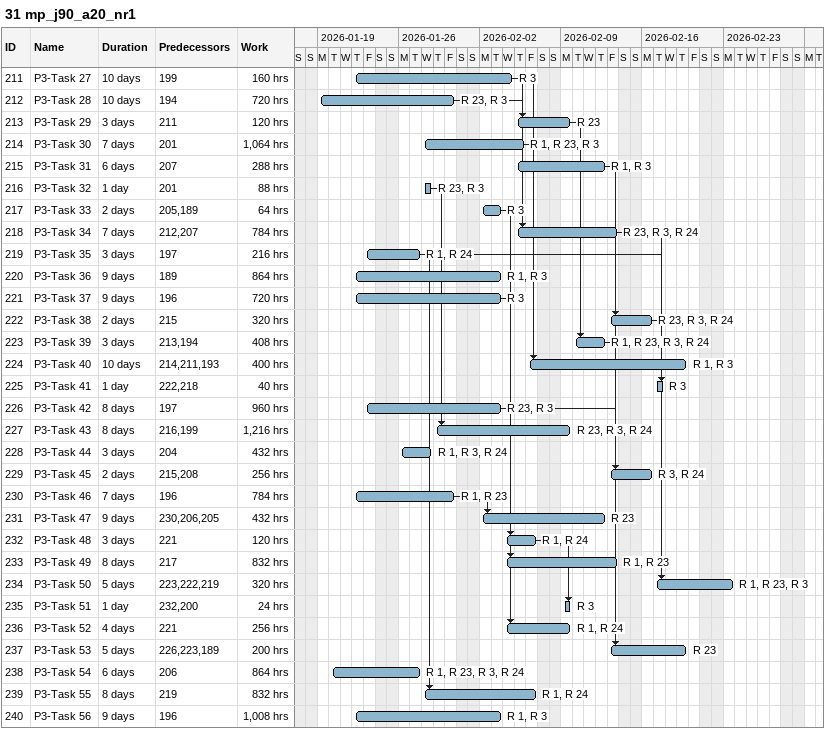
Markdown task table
31 mp_j90_a20_nr1

| ID | Task | Duration | Start | Finish | Predecessors | Resources | Work (h) |
|---|---|---|---|---|---|---|---|
| 211 | P3-Task 27 | 10d | 2026-01-22 | 2026-02-04 | 199 | R 3 | 160 |
| 212 | P3-Task 28 | 10d | 2026-01-19 | 2026-01-30 | 194 | R 23, R 3 | 720 |
| 213 | P3-Task 29 | 3d | 2026-02-05 | 2026-02-09 | 211 | R 23 | 120 |
| 214 | P3-Task 30 | 7d | 2026-01-28 | 2026-02-05 | 201 | R 1, R 23, R 3 | 1064 |
| 215 | P3-Task 31 | 6d | 2026-02-05 | 2026-02-12 | 207 | R 1, R 3 | 288 |
| 216 | P3-Task 32 | 1d | 2026-01-28 | 2026-01-28 | 201 | R 23, R 3 | 88 |
| 217 | P3-Task 33 | 2d | 2026-02-02 | 2026-02-03 | 205, 189 | R 3 | 64 |
| 218 | P3-Task 34 | 7d | 2026-02-05 | 2026-02-13 | 212, 207 | R 23, R 3, R 24 | 784 |
| 219 | P3-Task 35 | 3d | 2026-01-23 | 2026-01-27 | 197 | R 1, R 24 | 216 |
| 220 | P3-Task 36 | 9d | 2026-01-22 | 2026-02-03 | 189 | R 1, R 3 | 864 |
| 221 | P3-Task 37 | 9d | 2026-01-22 | 2026-02-03 | 196 | R 3 | 720 |
| 222 | P3-Task 38 | 2d | 2026-02-13 | 2026-02-16 | 215 | R 23, R 3, R 24 | 320 |
| 223 | P3-Task 39 | 3d | 2026-02-10 | 2026-02-12 | 213, 194 | R 1, R 23, R 3, R 24 | 408 |
| 224 | P3-Task 40 | 10d | 2026-02-06 | 2026-02-19 | 214, 211, 193 | R 1, R 3 | 400 |
| 225 | P3-Task 41 | 1d | 2026-02-17 | 2026-02-17 | 222, 218 | R 3 | 40 |
| 226 | P3-Task 42 | 8d | 2026-01-23 | 2026-02-03 | 197 | R 23, R 3 | 960 |
| 227 | P3-Task 43 | 8d | 2026-01-29 | 2026-02-09 | 216, 199 | R 23, R 3, R 24 | 1216 |
| 228 | P3-Task 44 | 3d | 2026-01-26 | 2026-01-28 | 204 | R 1, R 3, R 24 | 432 |
| 229 | P3-Task 45 | 2d | 2026-02-13 | 2026-02-16 | 215, 208 | R 3, R 24 | 256 |
| 230 | P3-Task 46 | 7d | 2026-01-22 | 2026-01-30 | 196 | R 1, R 23 | 784 |
| 231 | P3-Task 47 | 9d | 2026-02-02 | 2026-02-12 | 230, 206, 205 | R 23 | 432 |
| 232 | P3-Task 48 | 3d | 2026-02-04 | 2026-02-06 | 221 | R 1, R 24 | 120 |
| 233 | P3-Task 49 | 8d | 2026-02-04 | 2026-02-13 | 217 | R 1, R 23 | 832 |
| 234 | P3-Task 50 | 5d | 2026-02-17 | 2026-02-23 | 223, 222, 219 | R 1, R 23, R 3 | 320 |
| 235 | P3-Task 51 | 1d | 2026-02-09 | 2026-02-09 | 232, 200 | R 3 | 24 |
| 236 | P3-Task 52 | 4d | 2026-02-04 | 2026-02-09 | 221 | R 1, R 24 | 256 |
| 237 | P3-Task 53 | 5d | 2026-02-13 | 2026-02-19 | 226, 223, 189 | R 23 | 200 |
| 238 | P3-Task 54 | 6d | 2026-01-20 | 2026-01-27 | 206 | R 1, R 23, R 3, R 24 | 864 |
| 239 | P3-Task 55 | 8d | 2026-01-28 | 2026-02-06 | 219 | R 1, R 24 | 832 |
| 240 | P3-Task 56 | 9d | 2026-01-22 | 2026-02-03 | 196 | R 1, R 3 | 1008 |
